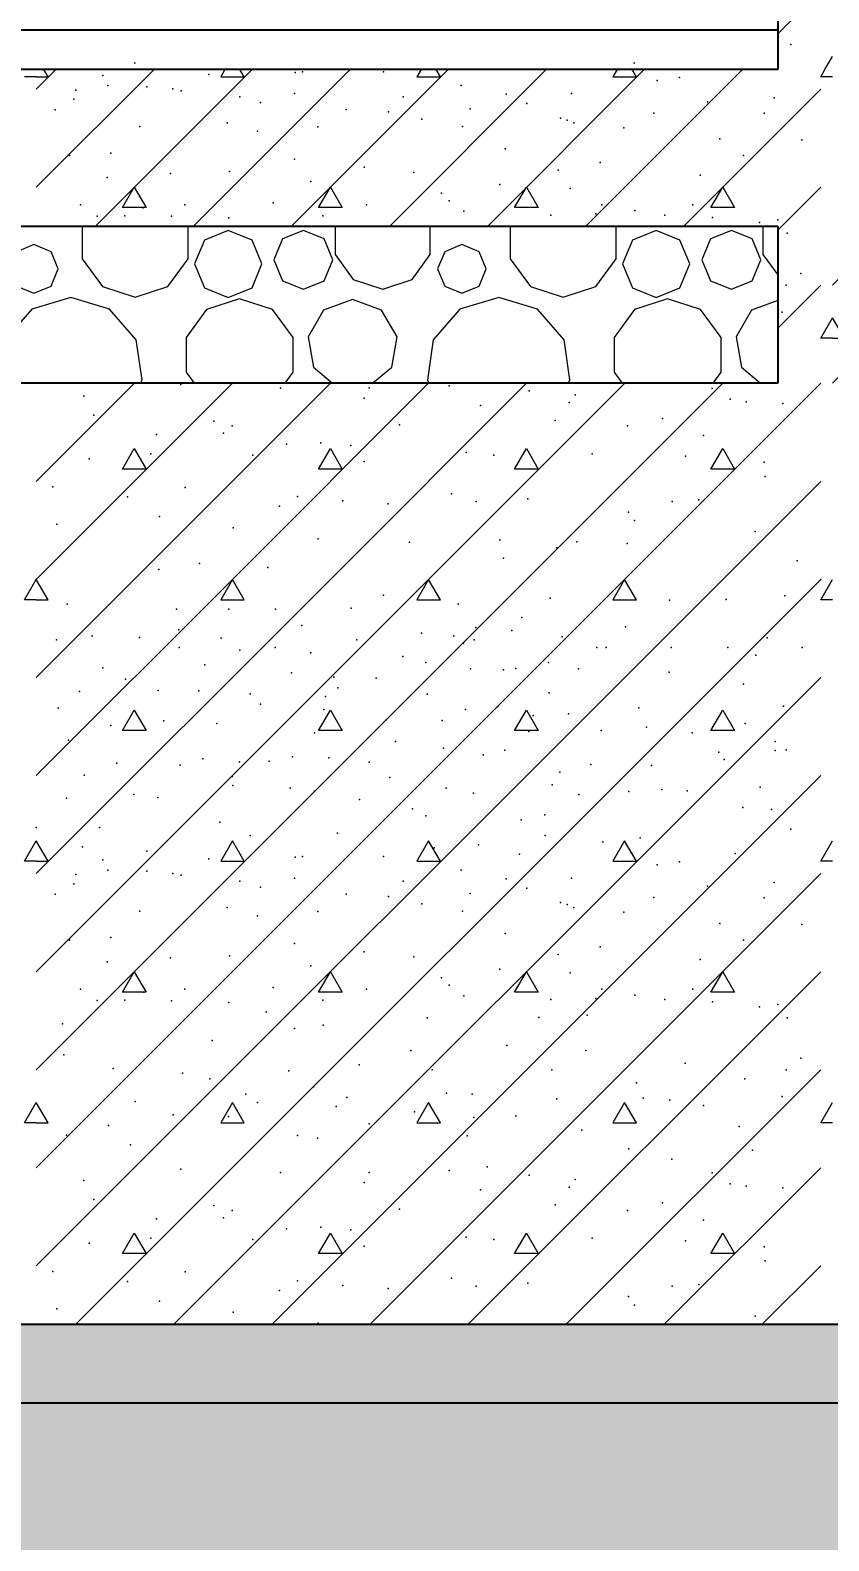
# Model space of a CAD drawing. Header units: millimetres. Extents: x 18162 to 7085488, y 72188 to 247925.
# Drawn here: x 4262510 to 4263528, y 98527 to 100453 of the extents above; entities that cross this region are included whole.
import ezdxf

# ---------------------------------------------------------------- set-up
doc = ezdxf.new("R2010")
doc.units = ezdxf.units.MM
doc.header["$MEASUREMENT"] = 0
doc.layers.add('Drawing & Figure', color=7, linetype='Continuous')
doc.layers.add('Structural - Bearing', color=7, linetype='Continuous')
doc.styles.add('GENERATED_STYLE_3', font='', dxfattribs={"width": 0.8})
doc.styles.get('GENERATED_STYLE_3').set_extended_font_data('ISOCPEUR MON')
doc.dimstyles.new('GENERATED_STYLE__12', dxfattribs={"dimtxt": 330.000007, "dimasz": 171, "dimexe": 0.18, "dimexo": 150, "dimgap": 0, "dimtad": 1, "dimdec": 0, "dimzin": 0, "dimdsep": 46, "dimtxsty": 'GENERATED_STYLE_3', "dimblk": 'ARROWHEAD_2', "dimblk1": 'ARROWHEAD_2', "dimblk2": 'ARROWHEAD_2', "dimcen": 0.09, "dimclrd": 13, "dimclre": 13, "dimclrt": 13, "dimadec": 0, "dimazin": 0, "dimtfac": 1, "dimtdec": 4, "dimtmove": 0, "dimatfit": 3, "dimfxl": 1, "dimtolj": 1, "dimtzin": 0, "dimarcsym": 0})

# ---------------------------------------------------------------- blocks, each defined once
blk = doc.blocks.new('*X1258', base_point=(4294986.6, 104752.7))
at = {"layer": 'Structural - Bearing', "color": 7, "linetype": 'Continuous', "lineweight": 9}
for p, q in [((4263463.1, 100448), (4263517.7, 100502.6)), ((4263523.1, 100402.7), (4263532.8, 100419.3))]:
    blk.add_line(p, q, dxfattribs=at)
blk.add_point((4263479.8, 100434.5), dxfattribs=at)
blk = doc.blocks.new('*X1259', base_point=(4294986.6, 104752.7))
at = {"layer": 'Structural - Bearing', "color": 7, "linetype": 'Continuous', "lineweight": 9}
for p, q in [((4263463.1, 100198), (4263467.8, 100202.7)), ((4263532.8, 100127.6), (4263607.9, 100202.7)), ((4263532.9, 100002.7), (4263732.9, 100202.7)), ((4263463.1, 100073), (4263517.7, 100127.6)), ((4263657.9, 100002.7), (4263763.1, 100107.9)), ((4263517.7, 100060), (4263532.8, 100086)), ((4263547.9, 100060), (4263532.8, 100086)), ((4263532.8, 100060), (4263517.7, 100060)), ((4263532.8, 100060), (4263547.9, 100060))]:
    blk.add_line(p, q, dxfattribs=at)
for p in [(4263475.1, 100193.9), (4263566.1, 100186.2), (4263757.1, 100165), (4263492.2, 100142.4), (4263568, 100146.8), (4263473.5, 100127.5), (4263631, 100129), (4263719.2, 100123.4), (4263754.1, 100116.2), (4263468.6, 100093.4), (4263658.8, 100087.3), (4263624.8, 100056.4), (4263707.2, 100070.3), (4263571.3, 100044.2), (4263653, 100032)]:
    blk.add_point(p, dxfattribs=at)
blk = doc.blocks.new('*X1456', base_point=(4294986.6, 104752.7))
at = {"layer": 'Structural - Bearing', "color": 7, "linetype": 'Continuous', "lineweight": 9}
for p, q in [((4262517.7, 99877.6), (4262642.8, 100002.7)), ((4262517.7, 100002.6), (4262517.8, 100002.7)), ((4262517.7, 99752.6), (4262767.8, 100002.7)), ((4262642.7, 99752.6), (4262892.8, 100002.7)), ((4262767.7, 99752.6), (4263017.8, 100002.7)), ((4262892.7, 99752.6), (4263142.8, 100002.7)), ((4263017.7, 99752.6), (4263267.8, 100002.7)), ((4263142.7, 99752.6), (4263392.8, 100002.7)), ((4263267.7, 99752.6), (4263517.7, 100002.6)), ((4262627.5, 99893.3), (4262642.7, 99919.3)), ((4262642.7, 99919.3), (4262657.6, 99893.3)), ((4262877.5, 99893.3), (4262892.7, 99919.3)), ((4262892.7, 99919.3), (4262907.6, 99893.3)), ((4263127.5, 99893.3), (4263142.7, 99919.3)), ((4263142.7, 99919.3), (4263157.6, 99893.3)), ((4263377.5, 99893.3), (4263392.7, 99919.3)), ((4263392.7, 99919.3), (4263407.6, 99893.3)), ((4262657.6, 99893.3), (4262627.5, 99893.3)), ((4262907.6, 99893.3), (4262877.5, 99893.3)), ((4263157.6, 99893.3), (4263127.5, 99893.3)), ((4263407.6, 99893.3), (4263377.5, 99893.3)), ((4263392.7, 99752.6), (4263517.7, 99877.6)), ((4262502.5, 99726.6), (4262517.7, 99752.6)), ((4262517.7, 98877.6), (4263392.7, 99752.6)), ((4262517.7, 99002.6), (4263267.7, 99752.6)), ((4262517.7, 99627.6), (4262642.7, 99752.6)), ((4262517.7, 99127.6), (4263142.7, 99752.6)), ((4262517.7, 99252.6), (4263017.7, 99752.6)), ((4262517.7, 99377.6), (4262892.7, 99752.6)), ((4262517.7, 99502.6), (4262767.7, 99752.6)), ((4262532.8, 99726.6), (4262517.7, 99752.6)), ((4262567.8, 98802.7), (4263517.7, 99752.6)), ((4262767.7, 99752.6), (4262752.8, 99726.6)), ((4262782.8, 99726.6), (4262767.7, 99752.6)), ((4263017.7, 99752.6), (4263002.8, 99726.6)), ((4263032.8, 99726.6), (4263017.7, 99752.6)), ((4263267.7, 99752.6), (4263252.8, 99726.6)), ((4263282.8, 99726.6), (4263267.7, 99752.6)), ((4263517.7, 99726.6), (4263532.8, 99752.6)), ((4262517.7, 99726.6), (4262502.5, 99726.6)), ((4262517.7, 99726.6), (4262532.8, 99726.6)), ((4262752.8, 99726.6), (4262782.8, 99726.6)), ((4263002.8, 99726.6), (4263032.8, 99726.6)), ((4263252.8, 99726.6), (4263282.8, 99726.6)), ((4263532.8, 99726.6), (4263517.7, 99726.6)), ((4262692.8, 98802.7), (4263517.7, 99627.6)), ((4262627.5, 99560), (4262642.7, 99586)), ((4262642.7, 99586), (4262657.6, 99559.9)), ((4262877.5, 99560), (4262892.7, 99586)), ((4262892.7, 99586), (4262907.6, 99559.9)), ((4263127.5, 99560), (4263142.7, 99586)), ((4263142.7, 99586), (4263157.6, 99559.9)), ((4263377.5, 99560), (4263392.7, 99586)), ((4263392.7, 99586), (4263407.6, 99559.9)), ((4262657.6, 99559.9), (4262627.5, 99560)), ((4262907.6, 99559.9), (4262877.5, 99560)), ((4263157.6, 99559.9), (4263127.5, 99560)), ((4263407.6, 99559.9), (4263377.5, 99560)), ((4262817.8, 98802.7), (4263517.7, 99502.6)), ((4262502.5, 99393.3), (4262517.7, 99419.3)), ((4262532.8, 99393.3), (4262517.7, 99419.3)), ((4262767.7, 99419.3), (4262752.8, 99393.3)), ((4262782.8, 99393.3), (4262767.7, 99419.3)), ((4263017.7, 99419.3), (4263002.8, 99393.3)), ((4263032.8, 99393.3), (4263017.7, 99419.3)), ((4263267.7, 99419.3), (4263252.8, 99393.3)), ((4263282.8, 99393.3), (4263267.7, 99419.3)), ((4263517.7, 99393.3), (4263532.8, 99419.3)), ((4262517.7, 99393.3), (4262502.5, 99393.3)), ((4262517.7, 99393.3), (4262532.8, 99393.3)), ((4262752.8, 99393.3), (4262782.8, 99393.3)), ((4263002.8, 99393.3), (4263032.8, 99393.3)), ((4263252.8, 99393.3), (4263282.8, 99393.3)), ((4263532.8, 99393.3), (4263517.7, 99393.3)), ((4262942.8, 98802.7), (4263517.7, 99377.6)), ((4262627.5, 99226.6), (4262642.7, 99252.6)), ((4262642.7, 99252.6), (4262657.6, 99226.6)), ((4262877.5, 99226.6), (4262892.7, 99252.6)), ((4262892.7, 99252.6), (4262907.6, 99226.6)), ((4263067.8, 98802.7), (4263517.7, 99252.6)), ((4263127.5, 99226.6), (4263142.7, 99252.6)), ((4263142.7, 99252.6), (4263157.6, 99226.6)), ((4263377.5, 99226.6), (4263392.7, 99252.6)), ((4263392.7, 99252.6), (4263407.6, 99226.6)), ((4262657.6, 99226.6), (4262627.5, 99226.6)), ((4262907.6, 99226.6), (4262877.5, 99226.6)), ((4263157.6, 99226.6), (4263127.5, 99226.6)), ((4263407.6, 99226.6), (4263377.5, 99226.6)), ((4263192.8, 98802.7), (4263517.7, 99127.6)), ((4262502.5, 99060), (4262517.7, 99086)), ((4262532.8, 99060), (4262517.7, 99086)), ((4262767.7, 99086), (4262752.8, 99059.9)), ((4262782.8, 99060), (4262767.7, 99086)), ((4263017.7, 99086), (4263002.8, 99059.9)), ((4263032.8, 99060), (4263017.7, 99086)), ((4263267.7, 99086), (4263252.8, 99059.9)), ((4263282.8, 99060), (4263267.7, 99086)), ((4263517.7, 99060), (4263532.8, 99086)), ((4262517.7, 99059.9), (4262502.5, 99060)), ((4262517.7, 99059.9), (4262532.8, 99060)), ((4262752.8, 99059.9), (4262782.8, 99060)), ((4263002.8, 99059.9), (4263032.8, 99060)), ((4263252.8, 99059.9), (4263282.8, 99060)), ((4263532.8, 99059.9), (4263517.7, 99060)), ((4263317.8, 98802.7), (4263517.7, 99002.6)), ((4262627.5, 98893.3), (4262642.7, 98919.3)), ((4262642.7, 98919.3), (4262657.6, 98893.3)), ((4262877.5, 98893.3), (4262892.7, 98919.3)), ((4262892.7, 98919.3), (4262907.6, 98893.3)), ((4263127.5, 98893.3), (4263142.7, 98919.3)), ((4263142.7, 98919.3), (4263157.6, 98893.3)), ((4263377.5, 98893.3), (4263392.7, 98919.3)), ((4263392.7, 98919.3), (4263407.6, 98893.3)), ((4262657.6, 98893.3), (4262627.5, 98893.3)), ((4262907.6, 98893.3), (4262877.5, 98893.3)), ((4263157.6, 98893.3), (4263127.5, 98893.3)), ((4263407.6, 98893.3), (4263377.5, 98893.3)), ((4263442.8, 98802.7), (4263517.7, 98877.6))]:
    blk.add_line(p, q, dxfattribs=at)
for p in [(4262702.2, 100000.9), (4262828.9, 99996.6), (4262941.9, 99996.9), (4263043.9, 99999.2), (4263379.3, 99996.1), (4262578.5, 99986.2), (4262935.8, 99983.8), (4263145.9, 99993), (4263197, 99978.1), (4263204.7, 99987.8), (4263402.4, 99982.2), (4263422.5, 99979.1), (4263469.4, 99976.9), (4262591.2, 99962.1), (4263084.1, 99974.5), (4263316.1, 99957.9), (4262671.1, 99937.5), (4262744.1, 99954.4), (4262756.5, 99939), (4262767.3, 99948.2), (4262980.6, 99949.8), (4263179, 99955.4), (4263271.4, 99948.3), (4262836.9, 99925), (4262880.4, 99926.8), (4262918.8, 99923.5), (4263368.4, 99935.9), (4262585, 99906.4), (4262663.8, 99912.7), (4262793.6, 99911.1), (4262935.5, 99902.9), (4263065.6, 99914.2), (4263101.1, 99911.1), (4263226.3, 99912.7), (4263345.3, 99909.6), (4263445.7, 99901.9), (4263446.9, 99884), (4262538.8, 99870.7), (4262707.6, 99869.9), (4263047, 99861.7), (4262634.1, 99857.8), (4262827.6, 99846.2), (4262850.9, 99858.4), (4262908.4, 99852.6), (4262966.3, 99848.8), (4263078.4, 99852), (4263078.4, 99852), (4263144.4, 99855.5), (4263328.4, 99852), (4263362.3, 99854), (4262544, 99823), (4262674.7, 99832.7), (4263272.6, 99838.5), (4263280.4, 99827.7), (4262768.8, 99818.4), (4262877, 99804.5), (4263108.8, 99803), (4263434.1, 99813.5), (4262993.6, 99799.9), (4263181.3, 99792.7), (4263206.8, 99800.7), (4263271.1, 99798.3), (4262674.1, 99765.1), (4262725.6, 99772.8), (4262813.1, 99767.6), (4263113.5, 99779.8), (4263487.5, 99776.2), (4262517.7, 99752.6), (4262517.7, 99752.6), (4262517.7, 99752.6), (4263517.7, 99752.6), (4263517.7, 99752.6), (4263517.7, 99752.6), (4262960.4, 99732.5), (4263172.9, 99728.6), (4263324.9, 99726), (4263397.1, 99727.2), (4263472, 99731.7), (4262557.3, 99720.9), (4262609.9, 99719.8), (4262696.4, 99714.5), (4262763.3, 99714.5), (4262822.6, 99714.5), (4262919.2, 99715.8), (4263055.7, 99720.9), (4262699.3, 99688.4), (4262856.1, 99693.9), (4263077.9, 99691.5), (4263123.9, 99687.4), (4263136.8, 99704.2), (4263268.9, 99692), (4262543.3, 99675.5), (4262589.1, 99680.7), (4262649.1, 99678.7), (4262753.5, 99677.6), (4262926.5, 99675.5), (4263008.7, 99684.1), (4263050.1, 99680.7), (4263062.5, 99671.4), (4263075.8, 99675.5), (4263187.9, 99679.4), (4263449.3, 99678.1), (4262699.8, 99665.9), (4262777.2, 99662.6), (4262822.2, 99665.9), (4262867.7, 99659.1), (4262985, 99654.3), (4263232.2, 99665.9), (4263244.3, 99666), (4263327, 99665.9), (4263399.1, 99665.9), (4263434.9, 99656), (4263494.1, 99665.8), (4262602.4, 99639.8), (4262732.4, 99643.7), (4262843.2, 99633.4), (4263014.4, 99646.6), (4263071.1, 99638.5), (4263113.5, 99637.4), (4263128.9, 99639), (4263170.6, 99646.7), (4263208.9, 99638.5), (4263324.4, 99634.3), (4262631.6, 99625.3), (4262673.1, 99611.2), (4262724.8, 99610.8), (4262897.1, 99628.2), (4262902.2, 99614.6), (4262951.2, 99626.6), (4263419.4, 99618.9), (4262572.8, 99609.8), (4262790.5, 99606.9), (4262803.4, 99593.4), (4262886.3, 99603.4), (4263016.1, 99606.5), (4263105.9, 99590.8), (4263171.4, 99608.2), (4263470.3, 99590.9), (4262545.7, 99588.3), (4262680.3, 99572.2), (4262884.4, 99587), (4262963.6, 99573.5), (4263035.1, 99572.8), (4263064.7, 99587), (4263151, 99579.3), (4263196.1, 99581.2), (4263286, 99588.9), (4262612.7, 99566.4), (4262747.9, 99569), (4262872.4, 99557.1), (4263145.8, 99558.7), (4263237.7, 99559.9), (4263295.7, 99564.2), (4263354, 99556.9), (4263421.4, 99569), (4262558.7, 99547.8), (4262975.8, 99545.8), (4263036.8, 99537.7), (4263115.1, 99534.9), (4263459.6, 99546.2), (4263459.8, 99534.5), (4263473.5, 99535.4), (4262620.2, 99518.5), (4262701.1, 99515.8), (4262729.9, 99523.9), (4262776.6, 99520), (4262814.4, 99521), (4262844.5, 99526.5), (4262890.8, 99525.2), (4262941.9, 99519.7), (4263087.5, 99528.8), (4263224.7, 99516.9), (4263302, 99515.3), (4263387.9, 99532.3), (4263394.7, 99523.1), (4262578.8, 99503), (4262767.3, 99501.4), (4262968.5, 99500.2), (4263185.3, 99506.8), (4262642.1, 99478.3), (4262768.1, 99490.1), (4262841.3, 99486.4), (4262872.4, 99482.9), (4263040.2, 99486.5), (4263075.2, 99480), (4263175.3, 99490.6), (4263209.3, 99478.3), (4263272.9, 99482.3), (4263315, 99484.8), (4263347.6, 99483.2), (4263347.6, 99483.2), (4263440.7, 99487.8), (4262556.1, 99473.6), (4262672.8, 99474.6), (4262929.7, 99471.9), (4262997.4, 99460.1), (4263418.4, 99461.7), (4263454.8, 99459.3), (4262751.6, 99443), (4263014.5, 99451.1), (4263135.8, 99446.2), (4263165.8, 99452.6), (4262517.7, 99436.3), (4262598.5, 99436.3), (4262790.4, 99426), (4262901.9, 99429.1), (4263166.4, 99426), (4263239.8, 99418.3), (4263287.5, 99423.4), (4263479.8, 99434.4), (4262576.6, 99411.9), (4262658.7, 99406.3), (4262678.9, 99413.9), (4262847.9, 99398.6), (4262856.9, 99399.4), (4262960.5, 99399.4), (4263024.8, 99410.6), (4263081.4, 99414.4), (4263133.6, 99402.5), (4263408.5, 99403.1), (4262602.4, 99395.1), (4262608.8, 99382.2), (4262658.7, 99380.7), (4262737.6, 99396.4), (4263059.5, 99382.2), (4263309.4, 99388.7), (4263337.7, 99392.5), (4262565.7, 99364.6), (4262568, 99376.3), (4262691.6, 99377.8), (4262702.4, 99375.5), (4262777.2, 99367.8), (4262803.4, 99360.3), (4262847.1, 99371.9), (4262985.5, 99367.8), (4263116.9, 99371), (4263199.9, 99371.9), (4263373.2, 99361.4), (4263458.3, 99366.4), (4262541.9, 99351.3), (4262912.6, 99351.5), (4262966.7, 99348.4), (4263070.7, 99352.3), (4263143.2, 99359.1), (4263186.1, 99340.7), (4263305.1, 99347.1), (4263445.7, 99346.9), (4262649.9, 99329.9), (4262761.1, 99334.5), (4262799.9, 99323.9), (4262876.6, 99329.4), (4263009.4, 99339.1), (4263060.9, 99329.9), (4263194.3, 99338.1), (4263203.1, 99334.5), (4263266.5, 99328.4), (4263389, 99314.2), (4263493.6, 99312.9), (4262560.2, 99292.8), (4262612.7, 99296), (4262847.1, 99288.4), (4263115.4, 99301.3), (4263236.7, 99284.1), (4263419.4, 99292.8), (4262608.1, 99265), (4262688.7, 99270.2), (4262764.2, 99272.7), (4262935.7, 99278), (4262999, 99271.5), (4263182.8, 99274.5), (4263363.8, 99268.1), (4262867.7, 99259.9), (4263034.3, 99244.9), (4263108.5, 99256), (4263198.5, 99251.1), (4262574.2, 99230.1), (4262653.9, 99226.4), (4262707, 99230.1), (4262819.6, 99232.5), (4262938.8, 99230.1), (4263044.1, 99235.4), (4263238.7, 99230.1), (4263354.5, 99230.1), (4262595.5, 99215.8), (4262630.7, 99216.1), (4262690.1, 99215.6), (4262763.3, 99213.5), (4262883.1, 99216.1), (4263062.8, 99221.9), (4263173.7, 99217.1), (4263230.9, 99218.6), (4263280.8, 99222.8), (4263319, 99217.1), (4263379.6, 99214), (4263439.5, 99207.8), (4263463, 99210.8), (4262551, 99186.2), (4262810.6, 99201.6), (4263016.1, 99193.9), (4263158.3, 99194), (4263220.1, 99197), (4263475.1, 99193.9), (4262847.1, 99180.1), (4262883.6, 99184.3), (4262741.9, 99165), (4262995.2, 99152.2), (4263117.5, 99158.6), (4263218.4, 99152.2), (4262552.9, 99146.7), (4262615.9, 99129), (4262929.5, 99133.7), (4263345, 99136.1), (4263492.2, 99142.4), (4262704.1, 99123.4), (4262739, 99116.2), (4262839.6, 99126.4), (4263022.3, 99127.5), (4263174.9, 99127.4), (4263283, 99111), (4263420.9, 99116.2), (4263473.5, 99127.5), (4262784.9, 99096.3), (4262870.9, 99105.8), (4262913.4, 99092.4), (4263040.8, 99097.6), (4263073.3, 99096.6), (4263181.5, 99090.4), (4263291.3, 99091.2), (4263468.6, 99093.4), (4262643.7, 99087.3), (4262799.7, 99085.9), (4262899.9, 99080.9), (4262999.9, 99074.1), (4263325.2, 99088.8), (4263368.2, 99081.8), (4262609.7, 99056.4), (4262692.1, 99070.3), (4262762.8, 99067.8), (4262941.9, 99058.7), (4263075.3, 99066.7), (4263128.9, 99068.7), (4263413.6, 99055.1), (4263413.6, 99055.1), (4262556.1, 99044.2), (4262850.8, 99043.9), (4262876.1, 99040.5), (4263066.8, 99043.2), (4263213, 99050.6), (4262637.9, 99032), (4263273.1, 99026.6), (4263327.9, 99013.7), (4263430.9, 99025), (4262702.2, 99000.8), (4262828.9, 98996.5), (4262941.9, 98996.8), (4263043.9, 98999.2), (4263092.4, 99003.7), (4263379.3, 98996.1), (4262578.5, 98986.2), (4262935.8, 98983.8), (4263084.1, 98974.5), (4263145.9, 98993), (4263197, 98978.1), (4263204.7, 98987.7), (4263402.4, 98982.2), (4263422.5, 98979.1), (4263469.4, 98976.9), (4262591.2, 98962.1), (4263179, 98955.4), (4263316.1, 98957.9), (4262671.1, 98937.5), (4262744.1, 98954.4), (4262756.5, 98938.9), (4262767.3, 98948.2), (4262980.6, 98949.8), (4263271.4, 98948.3), (4263368.4, 98935.9), (4262836.9, 98925), (4262880.4, 98926.8), (4262918.8, 98923.5), (4262585, 98906.4), (4262663.8, 98912.7), (4262793.6, 98911.1), (4262935.5, 98902.8), (4263065.6, 98914.2), (4263101.1, 98911.1), (4263226.3, 98912.7), (4263345.3, 98909.6), (4263445.7, 98901.9), (4263446.9, 98884), (4262538.8, 98870.6), (4262707.6, 98869.9), (4263047, 98861.7), (4262634.1, 98857.8), (4262827.6, 98846.2), (4262850.9, 98858.4), (4262908.4, 98852.6), (4262966.3, 98848.7), (4263078.4, 98851.9), (4263078.4, 98851.9), (4263144.4, 98855.5), (4263328.4, 98851.9), (4263362.3, 98853.9), (4262544, 98823), (4262674.7, 98832.7), (4263272.6, 98838.5), (4263280.4, 98827.7), (4262768.8, 98818.4), (4262877, 98804.5), (4263108.8, 98803), (4263434.1, 98813.5)]:
    blk.add_point(p, dxfattribs=at)
blk = doc.blocks.new('*X1489', base_point=(4294986.6, 104752.7))
at = {"layer": 'Structural - Bearing', "color": 7, "linetype": 'Continuous', "lineweight": 9}
for p, q in [((4262576.4, 100202.7), (4262576.4, 100161.4)), ((4262711.4, 100161.4), (4262711.4, 100202.7)), ((4262762.5, 100197.6), (4262732.1, 100185)), ((4262792.8, 100185), (4262762.5, 100197.6)), ((4262858.2, 100197.6), (4262831.6, 100186.6)), ((4262884.8, 100186.6), (4262858.2, 100197.6)), ((4262898.6, 100202.7), (4262898.6, 100166.9)), ((4263020, 100166.9), (4263020, 100202.7)), ((4263122, 100202.7), (4263122, 100161.4)), ((4263257, 100161.4), (4263257, 100202.7)), ((4263308, 100197.6), (4263277.7, 100185)), ((4263338.3, 100185), (4263308, 100197.6)), ((4263403.8, 100197.6), (4263377.2, 100186.6)), ((4263430.4, 100186.6), (4263403.8, 100197.6)), ((4263444.1, 100202.7), (4263444.1, 100166.9)), ((4262514.8, 100179.5), (4262492.8, 100170.4)), ((4262536.7, 100170.4), (4262514.8, 100179.5)), ((4262545.8, 100148.5), (4262536.7, 100170.4)), ((4262732.1, 100185), (4262719.6, 100154.7)), ((4262805.3, 100154.7), (4262792.8, 100185)), ((4262831.6, 100186.6), (4262820.6, 100160)), ((4262895.8, 100160), (4262884.8, 100186.6)), ((4263038.4, 100170.4), (4263029.3, 100148.5)), ((4263060.3, 100179.5), (4263038.4, 100170.4)), ((4263082.2, 100170.4), (4263060.3, 100179.5)), ((4263091.3, 100148.5), (4263082.2, 100170.4)), ((4263277.7, 100185), (4263265.1, 100154.7)), ((4263350.9, 100154.7), (4263338.3, 100185)), ((4263377.2, 100186.6), (4263366.1, 100160)), ((4263441.4, 100160), (4263430.4, 100186.6)), ((4262576.4, 100161.4), (4262602.2, 100125.9)), ((4262685.6, 100125.9), (4262711.4, 100161.4)), ((4262719.6, 100154.7), (4262732.1, 100124.4)), ((4262792.8, 100124.4), (4262805.3, 100154.7)), ((4262820.6, 100160), (4262831.6, 100133.4)), ((4262884.8, 100133.4), (4262895.8, 100160)), ((4262898.6, 100166.9), (4262921.7, 100135)), ((4262996.8, 100135), (4263020, 100166.9)), ((4263122, 100161.4), (4263147.8, 100125.9)), ((4263231.2, 100125.9), (4263257, 100161.4)), ((4263265.1, 100154.7), (4263277.7, 100124.4)), ((4263338.3, 100124.4), (4263350.9, 100154.7)), ((4263366.1, 100160), (4263377.2, 100133.4)), ((4263430.4, 100133.4), (4263441.4, 100160)), ((4263444.1, 100166.9), (4263463.1, 100140.8)), ((4262536.7, 100126.5), (4262545.8, 100148.5)), ((4262831.6, 100133.4), (4262858.2, 100122.4)), ((4262858.2, 100122.4), (4262884.8, 100133.4)), ((4262921.7, 100135), (4262959.3, 100122.8)), ((4262959.3, 100122.8), (4262996.8, 100135)), ((4263029.3, 100148.5), (4263038.4, 100126.5)), ((4263082.2, 100126.5), (4263091.3, 100148.5)), ((4263377.2, 100133.4), (4263403.8, 100122.4)), ((4263403.8, 100122.4), (4263430.4, 100133.4)), ((4262492.8, 100126.5), (4262514.8, 100117.5)), ((4262561.6, 100111.8), (4262512, 100097.2)), ((4262514.8, 100117.5), (4262536.7, 100126.5)), ((4262611.2, 100097.2), (4262561.6, 100111.8)), ((4262602.2, 100125.9), (4262643.9, 100112.4)), ((4262643.9, 100112.4), (4262685.6, 100125.9)), ((4262732.1, 100124.4), (4262762.5, 100111.8)), ((4262762.5, 100111.8), (4262792.8, 100124.4)), ((4263038.4, 100126.5), (4263060.3, 100117.5)), ((4263107.2, 100111.8), (4263057.5, 100097.2)), ((4263060.3, 100117.5), (4263082.2, 100126.5)), ((4263156.8, 100097.2), (4263107.2, 100111.8)), ((4263147.8, 100125.9), (4263189.5, 100112.4)), ((4263189.5, 100112.4), (4263231.2, 100125.9)), ((4263277.7, 100124.4), (4263308, 100111.8)), ((4263308, 100111.8), (4263338.3, 100124.4)), ((4262512, 100097.2), (4262478.1, 100058.1)), ((4262645.1, 100058.1), (4262611.2, 100097.2)), ((4262734.9, 100096.6), (4262708.9, 100060.8)), ((4262776.9, 100110.2), (4262734.9, 100096.6)), ((4262819, 100096.6), (4262776.9, 100110.2)), ((4262845, 100060.8), (4262819, 100096.6)), ((4262884, 100096), (4262864.3, 100061.9)), ((4262921, 100109.4), (4262884, 100096)), ((4262958, 100096), (4262921, 100109.4)), ((4262977.7, 100061.9), (4262958, 100096)), ((4263057.5, 100097.2), (4263023.6, 100058.1)), ((4263190.7, 100058.1), (4263156.8, 100097.2)), ((4263280.4, 100096.6), (4263254.5, 100060.8)), ((4263322.5, 100110.2), (4263280.4, 100096.6)), ((4263364.6, 100096.6), (4263322.5, 100110.2)), ((4263390.6, 100060.8), (4263364.6, 100096.6)), ((4263429.6, 100096), (4263409.9, 100061.9)), ((4263463.1, 100108.2), (4263429.6, 100096)), ((4262652.5, 100006.9), (4262645.1, 100058.1)), ((4262708.9, 100060.8), (4262708.9, 100016.6)), ((4262845, 100016.6), (4262845, 100060.8)), ((4262864.3, 100061.9), (4262871.2, 100023.1)), ((4262970.8, 100023.1), (4262977.7, 100061.9)), ((4263023.6, 100058.1), (4263016.3, 100006.9)), ((4263198, 100006.9), (4263190.7, 100058.1)), ((4263254.5, 100060.8), (4263254.5, 100016.6)), ((4263390.6, 100016.6), (4263390.6, 100060.8)), ((4263409.9, 100061.9), (4263416.7, 100023.1)), ((4262708.9, 100016.6), (4262719, 100002.7)), ((4262834.9, 100002.7), (4262845, 100016.6)), ((4262871.2, 100023.1), (4262895.5, 100002.7)), ((4262946.5, 100002.7), (4262970.8, 100023.1)), ((4263254.5, 100016.6), (4263264.5, 100002.7)), ((4263380.5, 100002.7), (4263390.6, 100016.6)), ((4263416.7, 100023.1), (4263441.1, 100002.7)), ((4262650.6, 100002.7), (4262652.5, 100006.9)), ((4263016.3, 100006.9), (4263018.2, 100002.7)), ((4263196.1, 100002.7), (4263198, 100006.9))]:
    blk.add_line(p, q, dxfattribs=at)
blk = doc.blocks.new('*X1496', base_point=(4294986.6, 104752.7))
at = {"layer": 'Structural - Bearing', "color": 7, "linetype": 'Continuous', "lineweight": 9}
for p, q in [((4262517.7, 100252.6), (4262667.8, 100402.7)), ((4262517.7, 100377.6), (4262542.8, 100402.7)), ((4262532.8, 100393.3), (4262527.3, 100402.7)), ((4262592.8, 100202.7), (4262792.8, 100402.7)), ((4262717.8, 100202.7), (4262917.8, 100402.7)), ((4262758.2, 100402.7), (4262752.8, 100393.3)), ((4262782.8, 100393.3), (4262777.3, 100402.7)), ((4262842.8, 100202.7), (4263042.8, 100402.7)), ((4262967.8, 100202.7), (4263167.8, 100402.7)), ((4263008.2, 100402.7), (4263002.8, 100393.3)), ((4263032.8, 100393.3), (4263027.3, 100402.7)), ((4263092.8, 100202.7), (4263292.8, 100402.7)), ((4263217.8, 100202.7), (4263417.8, 100402.7)), ((4263258.2, 100402.7), (4263252.8, 100393.3)), ((4263282.8, 100393.3), (4263277.3, 100402.7)), ((4263517.7, 100393.3), (4263523.1, 100402.7)), ((4262517.7, 100393.3), (4262502.5, 100393.3)), ((4262517.7, 100393.3), (4262532.8, 100393.3)), ((4262752.8, 100393.3), (4262782.8, 100393.3)), ((4263002.8, 100393.3), (4263032.8, 100393.3)), ((4263252.8, 100393.3), (4263282.8, 100393.3)), ((4263532.8, 100393.3), (4263517.7, 100393.3)), ((4263342.8, 100202.7), (4263517.7, 100377.6)), ((4262627.5, 100226.6), (4262642.7, 100252.6)), ((4262642.7, 100252.6), (4262657.6, 100226.6)), ((4262877.5, 100226.6), (4262892.7, 100252.6)), ((4262892.7, 100252.6), (4262907.6, 100226.6)), ((4263127.5, 100226.6), (4263142.7, 100252.6)), ((4263142.7, 100252.6), (4263157.6, 100226.6)), ((4263377.5, 100226.6), (4263392.7, 100252.6)), ((4263392.7, 100252.6), (4263407.6, 100226.6)), ((4263467.8, 100202.7), (4263517.7, 100252.6)), ((4262657.6, 100226.6), (4262627.5, 100226.6)), ((4262907.6, 100226.6), (4262877.5, 100226.6)), ((4263157.6, 100226.6), (4263127.5, 100226.6)), ((4263407.6, 100226.6), (4263377.5, 100226.6))]:
    blk.add_line(p, q, dxfattribs=at)
for p in [(4262856.9, 100399.5), (4262960.5, 100399.5), (4263133.6, 100402.6), (4262602.4, 100395.1), (4262608.8, 100382.3), (4262658.7, 100380.7), (4262737.6, 100396.4), (4262847.9, 100398.6), (4263059.5, 100382.3), (4263309.4, 100388.7), (4263337.7, 100392.6), (4262565.7, 100364.7), (4262568, 100376.3), (4262691.6, 100377.8), (4262702.4, 100375.5), (4262777.2, 100367.9), (4262847.1, 100372), (4262985.5, 100367.9), (4263116.9, 100371.1), (4263199.9, 100372), (4263373.2, 100361.5), (4263458.3, 100366.5), (4262541.9, 100351.3), (4262803.4, 100360.4), (4262912.6, 100351.6), (4262966.7, 100348.5), (4263070.7, 100352.3), (4263143.2, 100359.1), (4263305.1, 100347.1), (4263445.7, 100346.9), (4262649.9, 100329.9), (4262761.1, 100334.6), (4262799.9, 100323.9), (4262876.6, 100329.4), (4263009.4, 100339.1), (4263060.9, 100329.9), (4263186.1, 100340.7), (4263194.3, 100338.1), (4263203.1, 100334.6), (4263266.5, 100328.4), (4263389, 100314.2), (4263493.6, 100312.9), (4262560.2, 100292.8), (4262612.7, 100296), (4262847.1, 100288.5), (4263115.4, 100301.3), (4263236.7, 100284.2), (4263419.4, 100292.8), (4262608.1, 100265), (4262688.7, 100270.2), (4262764.2, 100272.7), (4262935.7, 100278.1), (4262999, 100271.5), (4263182.8, 100274.5), (4263363.8, 100268.1), (4262867.7, 100259.9), (4263108.5, 100256.1), (4263198.5, 100251.1), (4262574.2, 100230.1), (4262653.9, 100226.4), (4262707, 100230.1), (4262819.6, 100232.5), (4262938.8, 100230.1), (4263034.3, 100244.9), (4263044.1, 100235.4), (4263238.7, 100230.1), (4263354.5, 100230.1), (4262595.5, 100215.8), (4262630.7, 100216.1), (4262690.1, 100215.6), (4262763.3, 100213.6), (4262883.1, 100216.1), (4263062.8, 100221.9), (4263173.7, 100217.1), (4263230.9, 100218.7), (4263280.8, 100222.8), (4263319, 100217.1), (4263379.6, 100214.1), (4263439.5, 100207.8), (4263463, 100210.8)]:
    blk.add_point(p, dxfattribs=at)
blk = doc.blocks.new('*D1647', base_point=(4294986.6, 104752.7))
at = {"color": 12, "linetype": 'Continuous', "lineweight": 35}
for p, q in [((4268368, 104557.7), (4268593, 104427.8)), ((4268368, 100517.7), (4268593, 100387.8))]:
    blk.add_line(p, q, dxfattribs=at)
at = {"color": 13, "linetype": 'Continuous', "lineweight": 13}
for p, q in [((4268480.5, 100452.7), (4268480.5, 104492.7)), ((4268649.2, 100452.7), (4268311.7, 100452.7)), ((4268480.5, 100342.7), (4268480.5, 100452.7))]:
    blk.add_line(p, q, dxfattribs=at)
at = {"color": 13, "lineweight": 13, "char_height": 330, "attachment_point": 7, "rotation": 90, "style": 'GENERATED_STYLE_3'}
for s, insert in [('\\A1;{\\pql;\\fISOCPEUR MON|b0|i0|c0|p0;\\W0.800000;260}', (4268510.3, 103874.4)), ('\\A1;{\\pql;\\fISOCPEUR MON|b0|i0|c0|p0;\\W0.800000;4,040}', (4268576.1, 101754.8))]:
    blk.add_mtext(s, dxfattribs=dict(at, insert=insert))
blk = doc.blocks.new('ARROWHEAD_2')
at = {"color": 0, "linetype": 'Continuous', "lineweight": 0}
for p, q in [((-0.378, -0.655), (0.378, 0.655)), ((0, 0), (-1, 0))]:
    blk.add_line(p, q, dxfattribs=at)
blk = doc.blocks.new('*D1684', base_point=(4294986.6, 104752.7))
at = {"color": 12, "linetype": 'Continuous', "lineweight": 35}
for p, q in [((4271333.2, 100517.7), (4271558.2, 100387.8)), ((4271333.2, 100067.7), (4271558.2, 99937.8))]:
    blk.add_line(p, q, dxfattribs=at)
at = {"color": 13, "linetype": 'Continuous', "lineweight": 13}
for p, q in [((4271614.4, 100452.7), (4271276.9, 100452.7)), ((4271445.7, 100002.7), (4271445.7, 100452.7)), ((4271614.4, 100002.7), (4271276.9, 100002.7)), ((4271445.7, 99892.7), (4271445.7, 100002.7))]:
    blk.add_line(p, q, dxfattribs=at)
at = {"color": 13, "lineweight": 13, "insert": (4271475.5, 99358.1), "char_height": 330, "attachment_point": 7, "rotation": 90, "style": 'GENERATED_STYLE_3'}
blk.add_mtext('\\A1;{\\pql;\\fISOCPEUR MON|b0|i0|c0|p0;\\W0.800000;450}', dxfattribs=at)
blk = doc.blocks.new('*D1685', base_point=(4294986.6, 104752.7))
at = {"color": 12, "linetype": 'Continuous', "lineweight": 35}
for p, q in [((4271333.2, 103517.7), (4271558.2, 103387.8)), ((4271333.2, 100517.7), (4271558.2, 100387.8))]:
    blk.add_line(p, q, dxfattribs=at)
at = {"color": 13, "linetype": 'Continuous', "lineweight": 13}
blk.add_line((4271445.7, 100452.7), (4271445.7, 103452.7), dxfattribs=at)
at = {"color": 13, "lineweight": 13, "insert": (4271541.3, 101537.7), "char_height": 330, "attachment_point": 7, "rotation": 90, "style": 'GENERATED_STYLE_3'}
blk.add_mtext('\\A1;{\\pql;\\fISOCPEUR MON|b0|i0|c0|p0;\\W0.800000;3,000}', dxfattribs=at)

msp = doc.modelspace()

# ---------------------------------------------------------------- hatches: boundary and pattern name
at = {"linetype": 'Continuous', "lineweight": 13}
h = msp.add_hatch(dxfattribs=at)
h.set_pattern_fill('Earth_0003', color=254, style=0, pattern_type=2)
h.set_pattern_definition([(45, (4294986.6, 104752.7), (-413.6575, 413.6575), []), (45, (4294848.7, 104890.6), (-827.315, 827.315), []), (45, (4294710.8, 105028.5), (-827.315, 827.315), []), (135, (4294572.92, 105166.36), (137.88582, 137.88582), [585, -585])])
h.paths.add_polyline_path([(4169933.2, 102402.7), (4169933.2, 72524.1), (4334524.9, 72524.1), (4334524.9, 102402.7), (4280613.1, 102402.7), (4276913.1, 98702.7), (4275213.1, 98702.7), (4243013.1, 98702.7), (4242913.1, 98702.7), (4240913.1, 98702.7), (4237213.1, 102402.7)])
at = {"layer": 'Structural - Bearing', "linetype": 'Continuous', "lineweight": 9}
h = msp.add_hatch(dxfattribs=at)
h.set_pattern_fill('Lightweight_Concrete_0003', style=0, pattern_type=2)
h.set_pattern_definition([(0, (4294986.6, 104752.7), (0, 1169.134), [73.125, -601.875]), (0, (4295324.1, 105337.3), (0, 1169.134), [73.125, -601.875]), (60, (4294986.6, 104752.7), (-1012.5, 584.567), [73.125, -601.875]), (60, (4295661.6, 104752.7), (-1012.5, 584.567), [73.125, -601.875]), (120, (4295059.7, 104752.7), (1012.5, 584.567), [73.125, -601.875]), (120, (4295734.7, 104752.7), (1012.5, 584.567), [73.125, -601.875]), (0, (4294986.58, 104865.2), (0, 225), [0, -225, 0, -337.5]), (45, (4295099.08, 104865.2), (-159.099, 159.099), [0, -168.75, 0, -281.25])])
h.paths.add_polyline_path([(4260013.1, 100452.7), (4260013.1, 100402.7), (4263463.1, 100402.7), (4263463.1, 100452.7)])
h = msp.add_hatch(dxfattribs=at)
h.set_pattern_fill('Structural_Concrete_0003', style=0, pattern_type=2)
h.set_pattern_definition([(0, (4294986.6, 104752.7), (0, 467.6537), [45, -225]), (0, (4295121.6, 104986.53), (0, 467.6537), [45, -225]), (60, (4294986.6, 104752.7), (-405, 233.827), [45, -225]), (60, (4295256.6, 104752.7), (-405, 233.827), [45, -225]), (120, (4295031.6, 104752.7), (405, 233.827), [45, -225]), (120, (4295301.6, 104752.7), (405, 233.827), [45, -225]), (0, (4294986.58, 104797.71), (0, 90), [0, -90, 0, -135]), (45, (4295031.58, 104797.71), (-63.63961, 63.63961), [0, -67.5, 0, -112.5])])
h.paths.add_polyline_path([(4275313.1, 98802.7), (4242913.1, 98802.7), (4242913.1, 98702.7), (4275313.1, 98702.7)])

# ---------------------------------------------------------------- linework, layer by layer
at = {"color": 7, "linetype": 'Continuous', "lineweight": 13, "flags": 128}
msp.add_lwpolyline([(4169933.2, 102402.7), (4169933.2, 72524.1), (4334524.9, 72524.1), (4334524.9, 102402.7), (4280613.1, 102402.7), (4276913.1, 98702.7), (4275213.1, 98702.7), (4243013.1, 98702.7), (4242913.1, 98702.7), (4240913.1, 98702.7), (4237213.1, 102402.7)], close=True, dxfattribs=at)
at = {"layer": 'Drawing & Figure', "color": 7, "linetype": 'Continuous', "lineweight": 13}
msp.add_lwpolyline([(4237213.1, 102402.7), (4240913.1, 98702.7), (4242913.1, 98702.7), (4276913.1, 98702.7), (4280613.1, 102402.7)], dxfattribs=at)
at = {"layer": 'Structural - Bearing', "color": 7, "linetype": 'Continuous', "lineweight": 25}
for p, q in [((4263463.1, 104492.7), (4263463.1, 100452.7)), ((4263463.1, 100452.7), (4260013.1, 100452.7)), ((4263463.1, 100452.7), (4263463.1, 100402.7)), ((4263463.1, 100402.7), (4260013.1, 100402.7)), ((4263463.1, 100202.7), (4260013.1, 100202.7)), ((4263463.1, 100202.7), (4263463.1, 100002.7)), ((4263463.1, 100002.7), (4260013.1, 100002.7)), ((4275213.1, 98802.7), (4243013.1, 98802.7)), ((4275313.1, 98702.7), (4242913.1, 98702.7))]:
    msp.add_line(p, q, dxfattribs=at)

# ---------------------------------------------------------------- block references
at = {"layer": 'Structural - Bearing', "lineweight": 0}
for name in ['*X1258', '*X1496', '*X1489', '*X1259', '*X1456']:
    msp.add_blockref(name, (4294986.6, 104752.7), dxfattribs=at)

# ---------------------------------------------------------------- dimensions: what is measured, and where the dimension line sits
at = {"color": 13, "linetype": 'Continuous', "lineweight": 13}
for base, p1, p2, picture, middle in [((4268480.5, 104492.7), (4259113.1, 100452.7), (4259113.1, 104492.7), '*D1647', (4268249.5, 102307.5)), ((4271445.7, 103452.7), (4259113.1, 100452.7), (4270328.7, 103452.7), '*D1685', (4271214.7, 102090.5)), ((4271445.7, 100452.7), (4259113.1, 100002.7), (4259113.1, 100452.7), '*D1684', (4271214.7, 99734.8))]:
    dim = msp.add_linear_dim(base=base, p1=p1, p2=p2, angle=90, dimstyle='GENERATED_STYLE__12', dxfattribs=at)
    dim.commit()
    dim.dimension.update_dxf_attribs({"geometry": picture, "text_midpoint": middle, "dimtype": 160, "text_rotation": 90})

doc.saveas('drawing.dxf')
